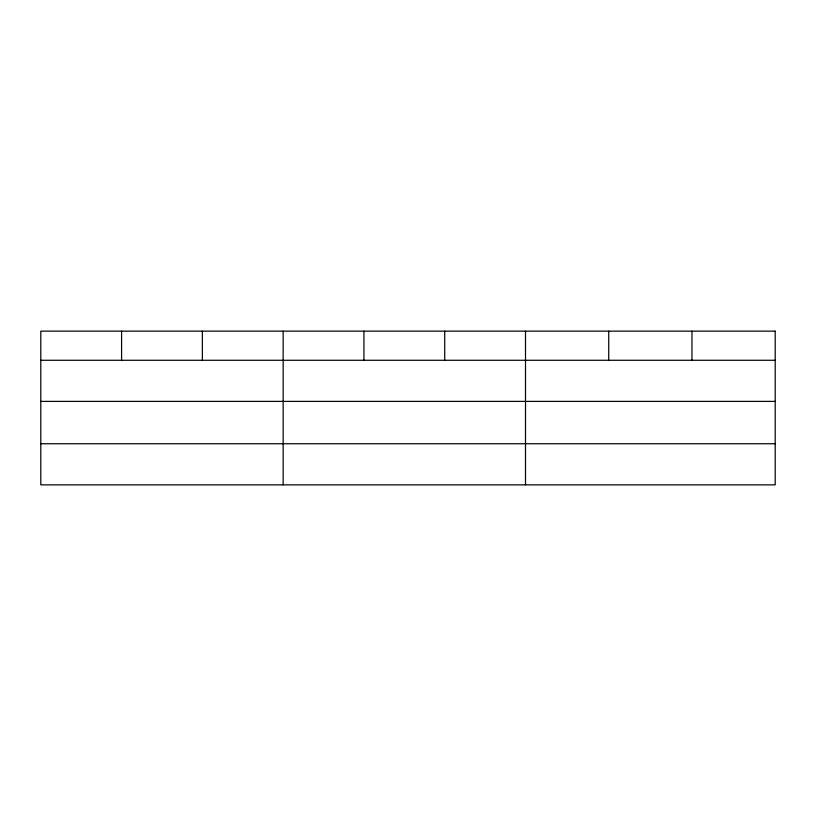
<?xml version="1.0" encoding="UTF-8"?>
<svg xmlns="http://www.w3.org/2000/svg" width="816" height="816" viewBox="0 0 816 816"><rect width="100%" height="100%" fill="white"/><g stroke="black" fill="none" stroke-linecap="round" stroke-linejoin="round"><path stroke-width="1.22" d="M40.8 360.274L775.2 360.274M40.8 401.39L775.2 401.39M40.8 443.741L775.2 443.741M691.968 331.143L691.968 360.274M608.736 331.143L608.736 360.274M525.504 331.143L525.504 484.857M444.72 331.143L444.72 360.274M363.936 331.143L363.936 360.274M283.152 331.143L283.152 484.857M202.368 331.143L202.368 360.274M121.584 331.143L121.584 360.274M775.2 331.143L40.8 331.143L40.8 484.857L775.2 484.857L775.2 331.143"/></g></svg>
